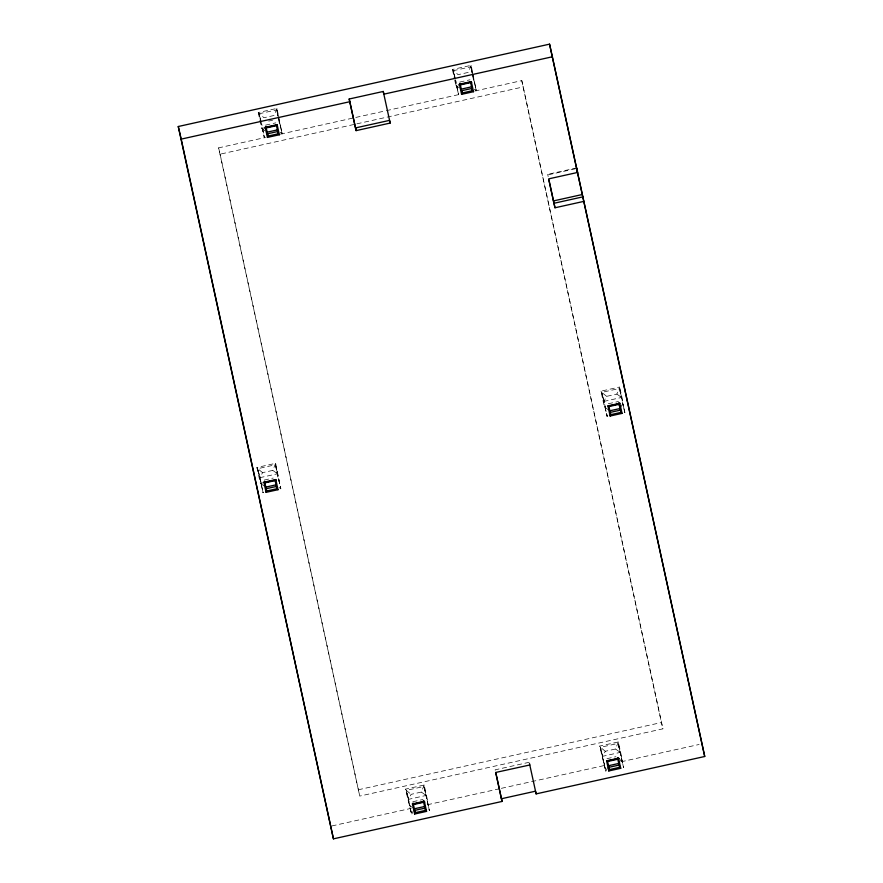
<?xml version="1.0" encoding="UTF-8"?>
<svg xmlns="http://www.w3.org/2000/svg" width="883" height="883" viewBox="0 0 883 883"><rect width="100%" height="100%" fill="white"/><g stroke="black" fill="none" stroke-linecap="round" stroke-linejoin="round"><path stroke-width="0.66" stroke-dasharray="4.42 3.31" d="M276.986 108.399L274.138 115.463L263.918 117.737L258.244 112.549L276.986 108.399L282.141 133.885L280.198 132.307M275.651 463.321L272.803 470.396L262.582 472.659L259.823 477.703L263.101 492.736L259.812 476.312L256.909 467.482L275.651 463.321L280.805 488.807L278.862 487.228M471.147 65.331L468.299 72.406L458.089 74.669L452.416 69.492L471.147 65.331L476.312 90.817L474.359 89.238M424.193 785.009L421.346 792.073L411.136 794.336L408.365 799.38L426.081 795.451L429.359 810.495L423.983 786.455L406.279 790.384L405.463 789.159L424.193 785.009L427.659 800.903L427.273 802.879M608.829 410.131L604.413 407.074L600.959 391.169L619.689 387.008L616.853 394.083L606.632 396.346L603.873 401.39L607.14 416.423L608.188 414.182M618.354 741.941L615.517 749.005L605.296 751.267L602.537 756.323L620.241 752.393L623.519 767.426L618.155 743.387L600.44 747.316L599.623 746.091L618.354 741.941L621.82 757.835L619.215 762.459M413.752 809.921L411.644 814.424L405.463 789.159M607.912 766.852L605.804 771.356L599.623 746.091M620.55 407.527L623.155 402.913L619.689 387.008M268.752 121.092L272.549 120.254M265.595 125.132L275.816 122.858M459.767 82.064L469.977 79.79M258.244 112.549L261.71 128.454L264.381 127.858M454.723 80.088L455.871 85.386L458.553 84.801M474.833 91.037L521.787 80.618L662.912 728.828L359.745 796.08L218.62 147.869L265.573 137.45M280.33 134.183L384.955 110.971M386.301 110.673L460.076 94.304M218.62 147.869L220.088 154.172L355.573 124.117M356.909 123.819L523.255 86.92M575.407 168.774L547.769 174.9L547.659 174.359L576.61 167.936M262.582 472.659L257.726 468.696L259.823 477.703L277.538 473.774L280.805 488.807L275.441 464.767L257.726 468.696L263.101 492.736M606.632 396.346L601.776 392.383L603.873 401.39L621.577 397.46L619.48 388.454L601.776 392.383L600.959 391.169M264.26 480.054L273.2 478.067M608.31 403.741L618.53 401.478M256.909 467.482L260.375 483.387L263.046 482.791M358.277 789.777L661.444 722.526L662.912 728.828M529.204 762.283L495.131 769.833L495.76 772.537M412.814 801.731L423.023 799.468M606.974 758.663L615.915 756.687M331.853 825.947L411.224 808.342M427.372 804.755L500.01 788.651M501.356 788.342L606.29 765.075M621.08 761.786L699.115 744.479M455.871 85.386L460.286 88.455M261.71 128.454L266.125 131.512M260.375 483.387L264.79 486.445M616.853 394.083L621.577 397.46L619.48 388.454L624.855 412.493L620.881 396.213M272.803 470.396L277.538 473.774L275.441 464.767L278.73 481.202M615.517 749.005L620.241 752.393L618.155 743.387L623.519 767.426M421.346 792.073L426.081 795.451L423.983 786.455L429.359 810.495M413.332 808.122L409.546 805.417L411.644 814.424L406.279 790.384L411.136 794.336M605.296 751.267L600.44 747.316L605.804 771.356L600.44 747.316L602.537 756.323L602.515 754.921M457.195 86.987L456.5 85.739L458.597 94.746L455.849 80.794M605.043 407.427L607.14 416.423L601.776 392.383L605.738 408.674M619.546 751.146L620.241 752.393M263.035 130.055L262.339 128.808L264.436 137.814L261.688 123.863M603.707 762.349L604.402 763.596M276.843 472.526L277.538 473.774M261.004 483.741L261.699 484.977M425.385 794.214L426.081 795.451M455.308 78.311L453.222 70.706L470.937 66.777L476.312 90.817L470.937 66.777L472.339 74.536M261.147 121.379L259.061 113.775L276.776 109.845L282.141 133.885L276.776 109.845L278.178 117.605M408.354 797.989L406.279 790.384L410.242 806.665M624.855 412.493L622.758 403.498L622.769 404.889M547.659 174.359L548.188 176.611M455.021 78.421L453.222 70.706L454.315 75.717M521.787 80.618L661.444 722.526M472.604 75.772L474.226 83.212M455.319 79.713L458.597 94.746M452.416 69.492L454.436 78.764M278.443 118.841L280.066 126.28M260.971 122.549L259.061 113.775L264.436 137.814M220.088 154.172L359.745 796.08M621.422 758.42L621.433 759.822M603.851 399.999L603.873 401.39M259.812 476.312L259.823 477.703"/><path stroke-width="1.32" d="M267.417 137.417L265.22 127.295L277.141 124.658L279.348 134.768L267.417 137.417L268.013 136.059L265.871 126.368M266.081 492.339L263.885 482.217L275.805 479.579L278.013 489.701L266.081 492.339L266.677 490.981L264.536 481.29M461.588 94.349L459.381 84.227L471.301 81.589L473.509 91.7L461.588 94.349L462.173 92.991L460.032 83.3M414.635 814.027L412.427 803.905L424.348 801.256L426.555 811.378L414.635 814.027L415.22 812.658L413.078 802.978M610.131 416.025L610.716 414.668L608.829 405.992L607.923 405.904L610.131 416.025L622.051 413.387L619.844 403.266L607.923 405.904M608.795 770.958L609.38 769.59L607.493 760.914L606.588 760.837L608.795 770.958L620.716 768.309L618.508 758.188L606.588 760.837M277.141 124.658L276.346 125.11L278.233 133.786L279.348 134.768M471.301 81.589L470.507 82.042L472.394 90.717L473.509 91.7M275.805 479.579L275.01 480.043L276.898 488.718L278.013 489.701M619.844 403.266L619.049 403.73L620.937 412.405L622.051 413.387M423.553 801.72L424.348 801.256M617.714 758.652L618.508 758.188M495.76 772.537L502.052 801.444L333.443 838.85L178.267 126.512L549.557 44.15L704.733 756.488L536.124 793.894L535.495 791.19L501.423 798.751L495.705 772.459L529.833 764.976M383.244 91.457L390.165 123.068L356.103 130.629L349.182 99.006L383.244 91.457L383.873 94.161L552.493 56.755M178.267 126.512L181.203 139.117L349.811 101.711L356.103 130.629M265.728 127.571L276.434 125.187M459.888 84.503L470.595 82.13M264.867 128.245L276.258 125.728M459.028 85.187L471.677 82.373M267.063 132.196L277.284 129.922M461.235 89.128L471.445 86.854M355.474 127.925L389.535 120.375L390.165 123.068M583.95 201.357L554.999 207.77L553.95 203.278L553.431 200.927L582.383 194.503M553.95 203.278L582.901 196.854M264.392 482.493L275.099 480.12M608.829 405.992L619.138 403.807M264.801 482.891L276.18 480.363M608.84 406.577L618.961 404.337M265.728 487.118L275.949 484.855M609.778 410.805L619.998 408.542M620.418 410.154L610.197 412.416L610.716 414.668L620.937 412.405L618.795 402.714M412.935 804.17L423.641 801.797M607.493 760.914L619.138 758.431M413.343 804.579L424.723 802.051M607.504 761.51L618.895 758.983M414.282 808.795L424.491 806.532M608.442 765.727L618.663 763.464M459.381 84.227L460.286 84.315M265.22 127.295L266.125 127.384M263.885 482.217L264.79 482.306M412.427 803.905L413.332 803.983M620.716 768.309L619.082 765.075L608.862 767.338L609.38 769.59L619.601 767.327L617.46 757.636M426.555 811.378L424.911 808.144L414.701 810.406L415.22 812.658L425.44 810.395L423.299 800.704M704.733 756.488L549.557 44.15M349.182 99.006L349.811 101.711M501.423 798.751L502.052 801.444M554.999 207.77L548.707 178.863L577.659 172.439L576.61 167.936L576.72 168.476M548.895 180.11L553.431 200.927M529.491 763.596L536.124 793.894M181.203 139.117L333.443 838.85M277.704 131.534L267.483 133.808L268.013 136.059L278.233 133.786L277.704 131.534M471.864 88.466L461.643 90.739L462.173 92.991L472.394 90.717L471.864 88.466M276.368 486.467L266.147 488.729L266.677 490.981L276.898 488.718L276.368 486.467"/></g></svg>
